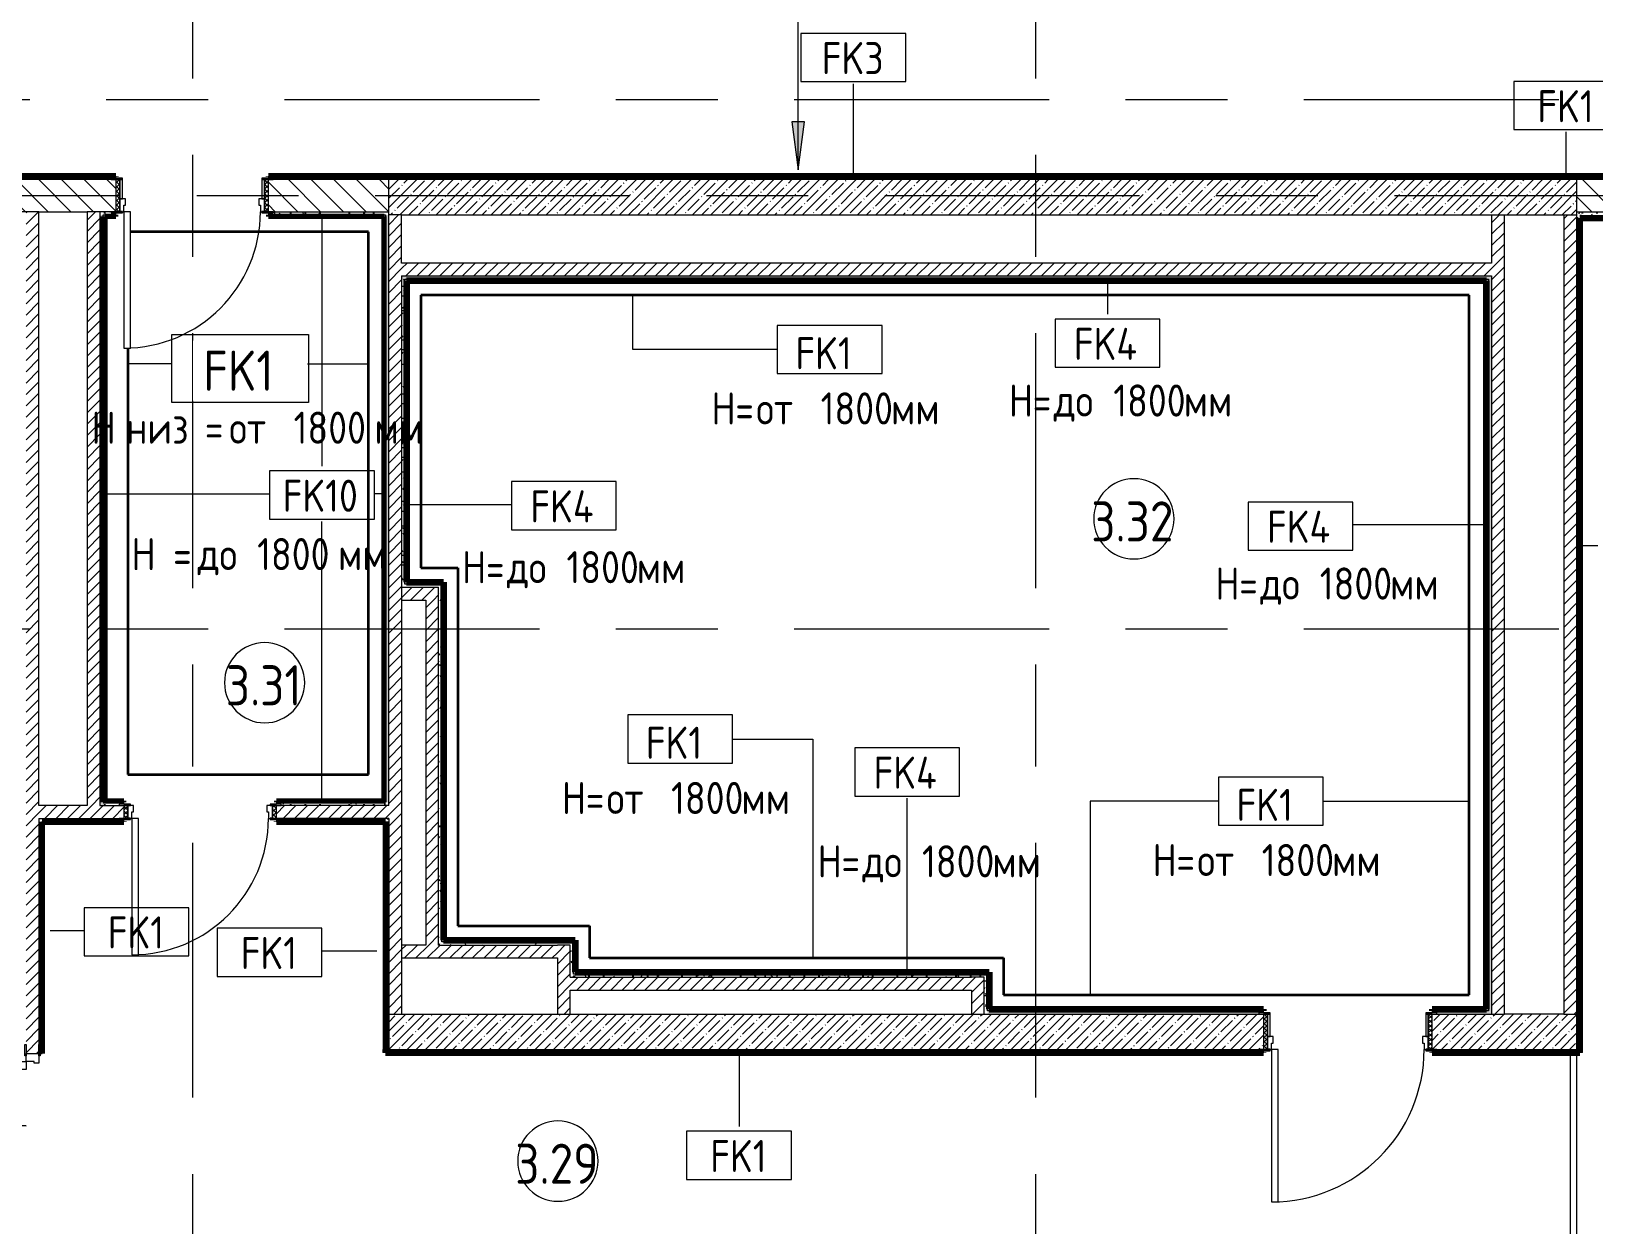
# Model space of a CAD drawing. Header units: millimetres. Extents: x 81469 to 279813, y -8553 to 29000.
# Drawn here: x 109703 to 119437, y 4088 to 11524 of the extents above; entities that cross this region are included whole.
import ezdxf

# ---------------------------------------------------------------- set-up
doc = ezdxf.new("R2010")
doc.units = ezdxf.units.MM
doc.linetypes.add('Осевая', pattern=[3175, 635, -476.25, 1587.5, -476.25])
for name, color, linetype, lineweight in [('A-AREA-IDEN', 7, 'Continuous', 9), ('A-DETL', 7, 'Continuous', 9), ('A-DETL-1', 7, 'Continuous', 35), ('A-DOOR', 7, 'Continuous', 9), ('A-DOOR-1', 7, 'Continuous', 13), ('A-DOOR-FRAM', 7, 'Continuous', 13), ('A-DOOR-FRAM-1', 7, 'Continuous', 9), ('A-WALL', 7, 'Continuous', 9), ('A-WALL-IDEN', 7, 'Continuous', 9), ('G-ANNO-TEXT', 7, 'Continuous', 9), ('I-WALL', 7, 'Continuous', 9), ('Оси-2', 7, 'Осевая', 9)]:
    doc.layers.add(name, color=color, linetype=linetype, lineweight=lineweight)
for name, color, linetype, lineweight, true_color in [('A-WALL-2', 7, 'Continuous', 9, 0xff80c0), ('G-ANNO-TEXT-1', 7, 'Continuous', 9, 0x3c3c3c), ('I-WALL-1', 7, 'Continuous', 9, 0x00ff40), ('I-WALL-13', 7, 'Continuous', 90, 0x00ff40), ('I-WALL-16', 7, 'Continuous', 50, 0xe1dc04), ('I-WALL-17', 7, 'Continuous', 80, 0xe1dc04), ('I-WALL-18', 7, 'Continuous', 70, 0xa9f3f5), ('I-WALL-2', 7, 'Continuous', 9, 0xa9f3f5), ('I-WALL-4', 7, 'Continuous', 9, 0xc0c0c0), ('I-WALL-8', 7, 'Continuous', 80, 0xff80c0)]:
    doc.layers.add(name, color=color, linetype=linetype, lineweight=lineweight, true_color=true_color)
doc.styles.add('GOST Common', font='GOST_Common.ttf', dxfattribs={"width": 0.9, "height": 250})
doc.styles.add('GOST Common_1', font='GOST_Common.ttf', dxfattribs={"width": 0.9, "height": 200})
pattern_1 = [(45, (0, 0), (-35.35534, 35.35534), [])]
pattern_2 = [(45, (0, 0), (-57.024626, 57.024626), []), (45, (57.025, 0), (-57.024626, 57.024626), [100.806, -20.161, 3.353, -16.808])]
pattern_3 = [(0, (0, 0), (121.92, 30.48), [10.058, -81.382, 10.058, -81.382, -487.68]), (0, (0, 0), (121.92, 30.48), [-182.88, 10.058, -172.822, 10.058, -81.382, -213.36]), (0, (0, 0), (121.92, 30.48), [-457.2, 10.058, -50.902, 10.058, -142.342]), (120, (45.72, 15.24), (-87.356454, 90.345817), [10.058, -81.382, 10.058, -81.382, -487.68]), (120, (45.72, 15.24), (-87.356454, 90.345817), [-182.88, 10.058, -172.822, 10.058, -81.382, -213.36]), (120, (45.72, 15.24), (-87.356454, 90.345817), [-457.2, 10.058, -50.902, 10.058, -142.342]), (240, (60.96, 76.2), (-34.563546, -120.825817), [10.058, -81.382, 10.058, -81.382, -487.68]), (240, (60.96, 76.2), (-34.563546, -120.825817), [-182.88, 10.058, -172.822, 10.058, -81.382, -213.36]), (240, (60.96, 76.2), (-34.563546, -120.825817), [-457.2, 10.058, -50.902, 10.058, -142.342])]

# ---------------------------------------------------------------- blocks, each defined once
blk = doc.blocks.new('110_Дверь_СКБ_1Ст_Внутренняя1 - Д-7а_л__950x2100h_Туалет-32220591-План отделки стен 3 этажа в осях 23-33')
at = {"layer": 'A-DOOR'}
h = blk.add_hatch(dxfattribs=at)
h.set_pattern_fill('FP_12', color=256, style=0, pattern_type=2)
h.set_pattern_definition([(135, (1776.41, 174.685), (-14.14214, -14.14214), []), (225, (1776.41, 174.685), (14.14214, -14.14214), [])])
h.paths.add_polyline_path([(537.5, 110), (512.5, 110), (512.5, -110), (537.5, -110), (537.5, 104.3)])
at = {"layer": 'A-DOOR-FRAM-1'}
h = blk.add_hatch(dxfattribs=at)
h.set_pattern_fill('FP_13', color=256, style=0, pattern_type=2)
h.set_pattern_definition([(45, (-346.384, 174.685), (-14.1421, 14.1421), []), (135, (-346.384, 174.685), (-14.1421, -14.1421), [])])
h.paths.add_polyline_path([(-487.5, 110), (-512.5, 110), (-512.5, -110), (-487.5, -110), (-487.5, 104.3)])
at = {"layer": 'A-DOOR'}
blk.add_arc((487.5, 110), 950, 90, 180, dxfattribs=at)
at = {"layer": 'A-DOOR-1'}
for p, q in [((487.5, 1060), (447.5, 1060)), ((447.5, 1060), (447.5, 110)), ((487.5, 110), (487.5, 1060)), ((447.5, 110), (487.5, 110))]:
    blk.add_line(p, q, dxfattribs=at)
at = {"layer": 'A-DOOR-FRAM'}
for p, q in [((-472.5, 118), (-542.5, 118)), ((-542.5, 118), (-542.5, 110)), ((-542.5, 110), (-472.5, 110)), ((-487.5, 110), (-512.5, 110)), ((-512.5, 110), (-512.5, -110)), ((-462.5, 110), (-487.5, 110)), ((-487.5, 110), (-487.5, 30)), ((-487.5, -110), (-487.5, 110)), ((-472.5, 110), (-487.5, 110)), ((-487.5, 110), (-487.5, 109)), ((-487.5, 109), (-472.5, 109)), ((-472.5, 110), (-472.5, 118)), ((-472.5, 109), (-472.5, 110)), ((-462.5, 70), (-462.5, 110)), ((487.5, 110), (487.5, 70)), ((512.5, 110), (487.5, 110)), ((567.5, 118), (497.5, 118)), ((497.5, 118), (497.5, 110)), ((512.5, 110), (497.5, 110)), ((497.5, 110), (497.5, 109)), ((497.5, 110), (567.5, 110)), ((497.5, 109), (512.5, 109)), ((512.5, 30), (512.5, 110)), ((537.5, 110), (512.5, 110)), ((512.5, 110), (512.5, -110)), ((512.5, 109), (512.5, 110)), ((537.5, -110), (537.5, 110)), ((567.5, 110), (567.5, 118)), ((-487.5, 30), (-452.5, 30)), ((-472.5, 30), (-487.5, 30)), ((-487.5, 30), (-487.5, -110)), ((-472.5, -110), (-472.5, 30)), ((-452.5, 70), (-462.5, 70)), ((-452.5, 30), (-452.5, 70)), ((487.5, 70), (477.5, 70)), ((477.5, 70), (477.5, 30)), ((477.5, 30), (512.5, 30)), ((512.5, 30), (497.5, 30)), ((497.5, 30), (497.5, -110)), ((512.5, -110), (512.5, 30)), ((-472.5, -110), (-542.5, -110)), ((-542.5, -110), (-542.5, -118)), ((-542.5, -118), (-472.5, -118)), ((-512.5, -110), (-487.5, -110)), ((-487.5, -110), (-472.5, -110)), ((-472.5, -118), (-472.5, -110)), ((497.5, -110), (512.5, -110)), ((567.5, -110), (497.5, -110)), ((497.5, -110), (497.5, -118)), ((497.5, -118), (567.5, -118)), ((512.5, -110), (537.5, -110)), ((567.5, -118), (567.5, -110))]:
    blk.add_line(p, q, dxfattribs=at)
blk = doc.blocks.new('110_Дверь_СКБ_1Ст_Внутренняя1 - Д-8 950x2100h_охрана-31784688-План отделки стен 3 этажа в осях 23-33')
at = {"layer": 'A-DOOR'}
h = blk.add_hatch(dxfattribs=at)
h.set_pattern_fill('FP_6', color=256, style=0, pattern_type=2)
h.set_pattern_definition([(135, (1826.41, 164.685), (-14.14214, -14.14214), []), (225, (1826.41, 164.685), (14.14214, -14.14214), [])])
h.paths.add_polyline_path([(487.5, 100), (462.5, 100), (462.5, -100), (487.5, -100), (487.5, 95.2)])
at = {"layer": 'A-DOOR-FRAM-1'}
h = blk.add_hatch(dxfattribs=at)
h.set_pattern_fill('FP_7', color=256, style=0, pattern_type=2)
h.set_pattern_definition([(45, (-296.384, 164.685), (-14.1421, 14.1421), []), (135, (-296.384, 164.685), (-14.1421, -14.1421), [])])
h.paths.add_polyline_path([(-437.5, 100), (-462.5, 100), (-462.5, -100), (-437.5, -100), (-437.5, 95.2)])
at = {"layer": 'A-DOOR'}
blk.add_arc((437.5, 100), 850, 90, 180, dxfattribs=at)
at = {"layer": 'A-DOOR-1'}
for p, q in [((437.5, 950), (397.5, 950)), ((397.5, 950), (397.5, 100)), ((437.5, 100), (437.5, 950)), ((397.5, 100), (437.5, 100))]:
    blk.add_line(p, q, dxfattribs=at)
at = {"layer": 'A-DOOR-FRAM'}
for p, q in [((-422.5, 108), (-492.5, 108)), ((-492.5, 108), (-492.5, 100)), ((-492.5, 100), (-422.5, 100)), ((-437.5, 100), (-462.5, 100)), ((-462.5, 100), (-462.5, -100)), ((-412.5, 100), (-437.5, 100)), ((-437.5, 100), (-437.5, 20)), ((-437.5, -100), (-437.5, 100)), ((-422.5, 100), (-437.5, 100)), ((-437.5, 100), (-437.5, 99)), ((-437.5, 99), (-422.5, 99)), ((-422.5, 100), (-422.5, 108)), ((-422.5, 99), (-422.5, 100)), ((-412.5, 60), (-412.5, 100)), ((437.5, 100), (437.5, 60)), ((462.5, 100), (437.5, 100)), ((517.5, 108), (447.5, 108)), ((447.5, 108), (447.5, 100)), ((462.5, 100), (447.5, 100)), ((447.5, 100), (447.5, 99)), ((447.5, 100), (517.5, 100)), ((447.5, 99), (462.5, 99)), ((462.5, 20), (462.5, 100)), ((487.5, 100), (462.5, 100)), ((462.5, 100), (462.5, -100)), ((462.5, 99), (462.5, 100)), ((487.5, -100), (487.5, 100)), ((517.5, 100), (517.5, 108)), ((-437.5, 20), (-402.5, 20)), ((-422.5, 20), (-437.5, 20)), ((-437.5, 20), (-437.5, -100)), ((-422.5, -100), (-422.5, 20)), ((-402.5, 60), (-412.5, 60)), ((-402.5, 20), (-402.5, 60)), ((437.5, 60), (427.5, 60)), ((427.5, 60), (427.5, 20)), ((427.5, 20), (462.5, 20)), ((462.5, 20), (447.5, 20)), ((447.5, 20), (447.5, -100)), ((462.5, -100), (462.5, 20)), ((-422.5, -100), (-492.5, -100)), ((-492.5, -100), (-492.5, -108)), ((-492.5, -108), (-422.5, -108)), ((-462.5, -100), (-437.5, -100)), ((-437.5, -100), (-422.5, -100)), ((-422.5, -108), (-422.5, -100)), ((447.5, -100), (462.5, -100)), ((517.5, -100), (447.5, -100)), ((447.5, -100), (447.5, -108)), ((447.5, -108), (517.5, -108)), ((462.5, -100), (487.5, -100)), ((517.5, -108), (517.5, -100))]:
    blk.add_line(p, q, dxfattribs=at)
blk = doc.blocks.new('110_Дверь_СКБ_1Ст_Внутренняя1 - Д-8 950x2100h_охрана-32224770-План отделки стен 3 этажа в осях 23-33')
at = {"layer": 'A-DOOR'}
h = blk.add_hatch(dxfattribs=at)
h.set_pattern_fill('FP_16', color=256, style=0, pattern_type=2)
h.set_pattern_definition([(135, (1826.41, 104.685), (-14.14214, -14.14214), []), (225, (1826.41, 104.685), (14.14214, -14.14214), [])])
h.paths.add_polyline_path([(487.5, 40), (462.5, 40), (462.5, -40), (487.5, -40)])
at = {"layer": 'A-DOOR-FRAM-1'}
h = blk.add_hatch(dxfattribs=at)
h.set_pattern_fill('FP_17', color=256, style=0, pattern_type=2)
h.set_pattern_definition([(45, (-296.384, 104.685), (-14.1421, 14.1421), []), (135, (-296.384, 104.685), (-14.1421, -14.1421), [])])
h.paths.add_polyline_path([(-437.5, 40), (-462.5, 40), (-462.5, -40), (-437.5, -40)])
at = {"layer": 'A-DOOR'}
blk.add_arc((437.5, 40), 850, 90, 180, dxfattribs=at)
at = {"layer": 'A-DOOR-1'}
for p, q in [((437.5, 890), (397.5, 890)), ((397.5, 890), (397.5, 40)), ((437.5, 40), (437.5, 890)), ((397.5, 40), (437.5, 40))]:
    blk.add_line(p, q, dxfattribs=at)
at = {"layer": 'A-DOOR-FRAM'}
for p, q in [((-422.5, 48), (-492.5, 48)), ((-492.5, 48), (-492.5, 40)), ((-492.5, 40), (-422.5, 40)), ((-437.5, 40), (-462.5, 40)), ((-462.5, 40), (-462.5, -40)), ((-412.5, 40), (-437.5, 40)), ((-437.5, 40), (-437.5, -40)), ((-437.5, -40), (-437.5, 40)), ((-422.5, 40), (-437.5, 40)), ((-437.5, 40), (-437.5, 39)), ((-437.5, 39), (-422.5, 39)), ((-422.5, 40), (-422.5, 48)), ((-422.5, 39), (-422.5, 40)), ((-412.5, 0), (-412.5, 40)), ((-402.5, 0), (-412.5, 0)), ((-402.5, -40), (-402.5, 0)), ((437.5, 0), (427.5, 0)), ((427.5, 0), (427.5, -40)), ((437.5, 40), (437.5, 0)), ((462.5, 40), (437.5, 40)), ((517.5, 48), (447.5, 48)), ((447.5, 48), (447.5, 40)), ((462.5, 40), (447.5, 40)), ((447.5, 40), (447.5, 39)), ((447.5, 40), (517.5, 40)), ((447.5, 39), (462.5, 39)), ((462.5, -40), (462.5, 40)), ((487.5, 40), (462.5, 40)), ((462.5, 40), (462.5, -40)), ((462.5, 39), (462.5, 40)), ((487.5, -40), (487.5, 40)), ((517.5, 40), (517.5, 48)), ((-422.5, -40), (-492.5, -40)), ((-492.5, -40), (-492.5, -48)), ((-492.5, -48), (-422.5, -48)), ((-462.5, -40), (-437.5, -40)), ((-422.5, -39), (-437.5, -39)), ((-437.5, -39), (-437.5, -40)), ((-437.5, -40), (-402.5, -40)), ((-437.5, -40), (-422.5, -40)), ((-422.5, -40), (-422.5, -39)), ((-422.5, -48), (-422.5, -40)), ((427.5, -40), (462.5, -40)), ((462.5, -39), (447.5, -39)), ((447.5, -39), (447.5, -40)), ((447.5, -40), (462.5, -40)), ((517.5, -40), (447.5, -40)), ((447.5, -40), (447.5, -48)), ((447.5, -48), (517.5, -48)), ((462.5, -40), (462.5, -39)), ((462.5, -40), (487.5, -40)), ((517.5, -48), (517.5, -40))]:
    blk.add_line(p, q, dxfattribs=at)
blk = doc.blocks.new('110_Дверь_СКБ_2Ст - Д-5_п_ Из игровой в коридор-32351726-План отделки стен 3 этажа в осях 23-33')
at = {"layer": 'A-DOOR'}
for centre, radius, start, end in [((-637.5, -40), 400, 270, 0), ((662.5, -40), 900, 180, 270)]:
    blk.add_arc(centre, radius, start, end, dxfattribs=at)
at = {"layer": 'A-DOOR-1'}
for p, q in [((-637.5, -40), (-587.5, -40)), ((-637.5, -440), (-637.5, -40)), ((-587.5, -40), (-587.5, -440)), ((612.5, -40), (662.5, -40)), ((612.5, -940), (612.5, -40)), ((662.5, -40), (662.5, -940)), ((-587.5, -440), (-637.5, -440)), ((662.5, -940), (612.5, -940))]:
    blk.add_line(p, q, dxfattribs=at)
at = {"layer": 'A-DOOR-FRAM'}
for p, q in [((-742.5, 48), (-672.5, 48)), ((-742.5, 40), (-742.5, 48)), ((-672.5, 40), (-742.5, 40)), ((-687.5, 40), (-627.5, 40)), ((-687.5, -40), (-687.5, 40)), ((-687.5, 40), (-672.5, 40)), ((-687.5, 39), (-687.5, 40)), ((-672.5, 39), (-687.5, 39)), ((-672.5, 48), (-672.5, 40)), ((-672.5, 40), (-672.5, 39)), ((-637.5, 10), (-637.5, -40)), ((-627.5, 10), (-637.5, 10)), ((-627.5, 40), (-627.5, 10)), ((652.5, 40), (712.5, 40)), ((652.5, 10), (652.5, 40)), ((662.5, 10), (652.5, 10)), ((662.5, -40), (662.5, 10)), ((697.5, 40), (697.5, 48)), ((697.5, 48), (767.5, 48)), ((697.5, 39), (697.5, 40)), ((697.5, 40), (712.5, 40)), ((767.5, 40), (697.5, 40)), ((712.5, 39), (697.5, 39)), ((712.5, 40), (712.5, -40)), ((712.5, 40), (712.5, 39)), ((767.5, 48), (767.5, 40)), ((-742.5, -40), (-672.5, -40)), ((-742.5, -48), (-742.5, -40)), ((-672.5, -48), (-742.5, -48)), ((-637.5, -40), (-687.5, -40)), ((-672.5, -40), (-672.5, -48)), ((712.5, -40), (662.5, -40)), ((697.5, -48), (697.5, -40)), ((697.5, -40), (767.5, -40)), ((767.5, -48), (697.5, -48)), ((767.5, -40), (767.5, -48))]:
    blk.add_line(p, q, dxfattribs=at)
blk = doc.blocks.new('Марка_Помещения - Номер-25198446-План отделки стен 3 этажа в осях 23-33')
at = {"layer": 'A-AREA-IDEN'}
for start, end in [(360, 180), (180, 360)]:
    blk.add_arc((0, 0), 2.5, start, end, dxfattribs=at)
blk = doc.blocks.new('М_стена_0001 - Типоразмер_без рамки-25382661-План отделки стен 3 этажа в осях 23-33')
at = {"layer": 'A-WALL-IDEN'}
for p, q in [((3.258, 1.523), (-3.273, 1.523)), ((-3.273, 1.523), (-3.273, -1.477)), ((3.258, -1.477), (3.258, 1.523)), ((-3.273, -1.477), (3.258, -1.477))]:
    blk.add_line(p, q, dxfattribs=at)

msp = doc.modelspace()

# ---------------------------------------------------------------- hatches: boundary and pattern name
at = {"layer": 'G-ANNO-TEXT-1'}
msp.add_hatch(color=256, dxfattribs=at).paths.add_polyline_path([(114481.1, 10660.4), (114520.6, 10960.4), (114441.6, 10960.4)])
at = {"layer": 'I-WALL'}
h = msp.add_hatch(dxfattribs=at)
h.set_pattern_fill('FP_35', color=256, style=0, pattern_type=2)
h.set_pattern_definition(pattern_3)
h.paths.add_polyline_path([(113201.3, 10600), (121210, 10600), (121210, 10620), (111180, 10620), (111180, 10608), (111210, 10608), (111210, 10600)])
h.paths.add_polyline_path([(103615, 10600), (103615, 10608), (103645, 10608), (103645, 10620), (100829, 10620), (100829, 10600), (101722.6, 10600)])
h.paths.add_polyline_path([(110200, 10600), (110200, 10608), (110230, 10608), (110230, 10620), (109105, 10620), (109105, 10608), (109160, 10608), (109160, 10600)])
h.paths.add_polyline_path([(105125, 10600), (107650, 10600.4), (107650, 10608), (107705, 10608), (107705, 10620), (105095, 10620), (105095, 10608), (105125, 10608)])
h = msp.add_hatch(dxfattribs=at)
h.set_pattern_fill('FP_4', color=256, style=0, pattern_type=2)
h.set_pattern_definition([(135, (0, 0), (-70.71068, -70.71068), [])])
h.paths.add_polyline_path([(121210, 10400), (121210, 10600), (119330, 10600), (119330, 10400), (121190, 10400)])
h.paths.add_polyline_path([(111180, 10400), (111930, 10400), (111930, 10600), (111180, 10600)])
h.paths.add_polyline_path([(107461.9, 10400), (107705, 10400), (107705, 10600), (107350, 10600), (107350, 10400)])
h.paths.add_polyline_path([(109670, 10400), (110230, 10400), (110230, 10600), (109105, 10600), (109105, 10400), (109305, 10400)])
h = msp.add_hatch(dxfattribs=at)
h.set_pattern_fill('FP_1', color=256, style=0, pattern_type=2)
h.set_pattern_definition(pattern_2)
h.paths.add_polyline_path([(119330, 10380), (119330, 10600), (111930, 10600), (111930, 10380), (118940.7, 10380)])
h = msp.add_hatch(dxfattribs=at)
h.set_pattern_fill('FP_5', color=256, style=0, pattern_type=2)
h.set_pattern_definition(pattern_1)
h.paths.add_polyline_path([(109750, 100), (109749, 3755), (109670, 3755), (109670, 100)])
h.paths.add_polyline_path([(109749, 5155), (109750, 5155), (109750, 10400), (109670, 10400), (109670, 5155), (109720, 5155)])
h = msp.add_hatch(dxfattribs=at)
h.set_pattern_fill('FP_5', color=256, style=0, pattern_type=2)
h.set_pattern_definition(pattern_1)
h.paths.add_polyline_path([(110050, 6700), (110130, 6700), (110130, 10400), (110050, 10400), (110050, 9295.2)])
h = msp.add_hatch(dxfattribs=at)
h.set_pattern_fill('FP_35', color=256, style=0, pattern_type=2)
h.set_pattern_definition(pattern_3)
h.paths.add_polyline_path([(110200, 10380), (110230, 10380), (110230, 10392), (110200, 10392.5), (110200, 10400), (110130, 10400), (110130, 10380), (110150, 10380)])
h.paths.add_polyline_path([(111930, 10380), (111930, 10400), (111210, 10399.2), (111210, 10392), (111180, 10392), (111180, 10380), (111910, 10380)])
h = msp.add_hatch(dxfattribs=at)
h.set_pattern_fill('FP_35', color=256, style=0, pattern_type=2)
h.set_pattern_definition(pattern_3)
h.paths.add_polyline_path([(110150, 6700), (110150, 10380), (110130, 10380), (110130, 6700)])
h = msp.add_hatch(dxfattribs=at)
h.set_pattern_fill('FP_35', color=256, style=0, pattern_type=2)
h.set_pattern_definition(pattern_3)
h.paths.add_polyline_path([(111910, 6720), (111930, 6720), (111930, 10380), (111910, 10380), (111910, 7240.5)])
h = msp.add_hatch(dxfattribs=at)
h.set_pattern_fill('FP_5', color=256, style=0, pattern_type=2)
h.set_pattern_definition(pattern_1)
h.paths.add_polyline_path([(112010, 5400), (112010, 10380), (111930, 10380), (111930, 5400)])
h = msp.add_hatch(dxfattribs=at)
h.set_pattern_fill('FP_5', color=256, style=0, pattern_type=2)
h.set_pattern_definition(pattern_1)
h.paths.add_polyline_path([(118800, 5400), (118880, 5400), (118880, 10380), (118800, 10380), (118800, 5420)])
h = msp.add_hatch(dxfattribs=at)
h.set_pattern_fill('FP_5', color=256, style=0, pattern_type=2)
h.set_pattern_definition(pattern_1)
h.paths.add_polyline_path([(119250, 5400), (119330, 5400), (119330, 10380), (119250, 10380), (119250, 9295.2)])
h = msp.add_hatch(dxfattribs=at)
h.set_pattern_fill('FP_35', color=256, style=0, pattern_type=2)
h.set_pattern_definition(pattern_3)
h.paths.add_polyline_path([(119330, 10360), (121190, 10360), (121190, 10400), (119330, 10400), (119330, 10380)])
h = msp.add_hatch(dxfattribs=at)
h.set_pattern_fill('FP_35', color=256, style=0, pattern_type=2)
h.set_pattern_definition(pattern_3)
h.paths.add_polyline_path([(119350, 5180), (119350, 10360), (119330, 10360), (119330, 5180)])
h = msp.add_hatch(dxfattribs=at)
h.set_pattern_fill('FP_5', color=256, style=0, pattern_type=2)
h.set_pattern_definition(pattern_1)
h.paths.add_polyline_path([(112010, 10000), (118800, 10000), (118800, 10080), (112010, 10080)])
h = msp.add_hatch(dxfattribs=at)
h.set_pattern_fill('FP_35', color=256, style=0, pattern_type=2)
h.set_pattern_definition(pattern_3)
h.paths.add_polyline_path([(112010, 9980), (118800, 9980), (118800, 10000), (112010, 10000)])
h = msp.add_hatch(dxfattribs=at)
h.set_pattern_fill('FP_35', color=256, style=0, pattern_type=2)
h.set_pattern_definition(pattern_3)
h.paths.add_polyline_path([(112030, 8060), (112030, 9980), (112010, 9980), (112010, 8060)])
h = msp.add_hatch(dxfattribs=at)
h.set_pattern_fill('FP_35', color=256, style=0, pattern_type=2)
h.set_pattern_definition(pattern_3)
h.paths.add_polyline_path([(118780, 5420), (118800, 5420), (118800, 9980), (118780, 9980), (118780, 9295.2)])
h = msp.add_hatch(dxfattribs=at)
h.set_pattern_fill('FP_35', color=256, style=0, pattern_type=2)
h.set_pattern_definition(pattern_3)
h.paths.add_polyline_path([(112260, 8060), (112260, 8080), (112030, 8080), (112030, 8060), (112240, 8060)])
h = msp.add_hatch(dxfattribs=at)
h.set_pattern_fill('FP_5', color=256, style=0, pattern_type=2)
h.set_pattern_definition(pattern_1)
h.paths.add_polyline_path([(112240, 7980), (112240, 8060), (112010, 8060), (112010, 7980), (112160, 7980)])
h = msp.add_hatch(dxfattribs=at)
h.set_pattern_fill('FP_35', color=256, style=0, pattern_type=2)
h.set_pattern_definition(pattern_3)
h.paths.add_polyline_path([(112240, 5830), (112260, 5830), (112260, 8060), (112240, 8060), (112240, 6213.1)])
h = msp.add_hatch(dxfattribs=at)
h.set_pattern_fill('FP_5', color=256, style=0, pattern_type=2)
h.set_pattern_definition(pattern_1)
h.paths.add_polyline_path([(112160, 5830), (112240, 5830), (112240, 7980), (112160, 7980), (112160, 6213.1)])
h = msp.add_hatch(dxfattribs=at)
h.set_pattern_fill('FP_35', color=256, style=0, pattern_type=2)
h.set_pattern_definition(pattern_3)
h.paths.add_polyline_path([(111930, 6700), (111930, 6720), (111230, 6720), (111230, 6708), (111260, 6708), (111260, 6700), (111766.5, 6700)])
h.paths.add_polyline_path([(110250, 6700), (110250, 6708), (110280, 6708), (110280, 6720), (110150, 6720), (110150, 6700)])
h = msp.add_hatch(dxfattribs=at)
h.set_pattern_fill('FP_5', color=256, style=0, pattern_type=2)
h.set_pattern_definition(pattern_1)
h.paths.add_polyline_path([(110250, 6620), (110280, 6620), (110280, 6700), (109750, 6700), (109750, 6620)])
h.paths.add_polyline_path([(111930, 6620), (111930, 6700), (111230, 6700), (111230, 6620), (111910, 6620)])
h = msp.add_hatch(dxfattribs=at)
h.set_pattern_fill('FP_35', color=256, style=0, pattern_type=2)
h.set_pattern_definition(pattern_3)
h.paths.add_polyline_path([(111910, 6600), (111910, 6620), (111260, 6619.1), (111260, 6612), (111230, 6612), (111230, 6600), (111909, 6600)])
h.paths.add_polyline_path([(109750, 6600), (110280, 6600), (110280, 6612), (110250, 6612), (110250, 6620), (109750, 6620)])
h = msp.add_hatch(dxfattribs=at)
h.set_pattern_fill('FP_35', color=256, style=0, pattern_type=2)
h.set_pattern_definition(pattern_3)
h.paths.add_polyline_path([(111910, 5180), (111930, 5180), (111930, 6620), (111910, 6620), (111910, 5185.7)])
h = msp.add_hatch(dxfattribs=at)
h.set_pattern_fill('FP_35', color=256, style=0, pattern_type=2)
h.set_pattern_definition(pattern_3)
h.paths.add_polyline_path([(109770, 100), (109770, 3755), (109758, 3755), (109758, 3700), (109750, 3700), (109750, 100)])
h.paths.add_polyline_path([(109758, 5155), (109770, 5155), (109770, 6600), (109750, 6600), (109750.8, 5210), (109758, 5210), (109758, 5168.3)])
h = msp.add_hatch(dxfattribs=at)
h.set_pattern_fill('FP_35', color=256, style=0, pattern_type=2)
h.set_pattern_definition(pattern_3)
h.paths.add_polyline_path([(112260, 5830), (113080, 5830), (113080, 5850), (112260, 5850)])
h = msp.add_hatch(dxfattribs=at)
h.set_pattern_fill('FP_5', color=256, style=0, pattern_type=2)
h.set_pattern_definition(pattern_1)
h.paths.add_polyline_path([(112010, 5750), (112980, 5750), (112980, 5830), (112010, 5830)])
h = msp.add_hatch(dxfattribs=at)
h.set_pattern_fill('FP_5', color=256, style=0, pattern_type=2)
h.set_pattern_definition(pattern_1)
h.paths.add_polyline_path([(113060, 5400), (113060, 5830), (112980, 5830), (112980, 5400)])
h = msp.add_hatch(dxfattribs=at)
h.set_pattern_fill('FP_35', color=256, style=0, pattern_type=2)
h.set_pattern_definition(pattern_3)
h.paths.add_polyline_path([(113080, 5630), (113080, 5830), (113060, 5830), (113060, 5630)])
h = msp.add_hatch(dxfattribs=at)
h.set_pattern_fill('FP_35', color=256, style=0, pattern_type=2)
h.set_pattern_definition(pattern_3)
h.paths.add_polyline_path([(113080, 5630), (115660, 5630), (115660, 5650), (113080, 5650)])
h = msp.add_hatch(dxfattribs=at)
h.set_pattern_fill('FP_5', color=256, style=0, pattern_type=2)
h.set_pattern_definition(pattern_1)
h.paths.add_polyline_path([(113201.3, 5550), (115560, 5550), (115560, 5630), (113060, 5630), (113060, 5550)])
h = msp.add_hatch(dxfattribs=at)
h.set_pattern_fill('FP_5', color=256, style=0, pattern_type=2)
h.set_pattern_definition(pattern_1)
h.paths.add_polyline_path([(115640, 5400), (115640, 5630), (115560, 5630), (115560, 5400)])
h = msp.add_hatch(dxfattribs=at)
h.set_pattern_fill('FP_35', color=256, style=0, pattern_type=2)
h.set_pattern_definition(pattern_3)
h.paths.add_polyline_path([(115660, 5400), (115660, 5630), (115640, 5630), (115640, 5400)])
h = msp.add_hatch(dxfattribs=at)
h.set_pattern_fill('FP_1', color=256, style=0, pattern_type=2)
h.set_pattern_definition(pattern_2)
h.paths.add_polyline_path([(111930, 5180), (117380, 5180), (117380, 5400), (111930, 5400), (111930, 5185.7)])
h.paths.add_polyline_path([(119330, 5180), (119330, 5400), (118430, 5400), (118430, 5180), (119290, 5180)])
h = msp.add_hatch(dxfattribs=at)
h.set_pattern_fill('FP_35', color=256, style=0, pattern_type=2)
h.set_pattern_definition(pattern_3)
h.paths.add_polyline_path([(118460, 5400), (118800, 5400), (118800, 5420), (118430, 5420), (118430, 5408), (118460, 5408), (118460, 5401.7)])
h.paths.add_polyline_path([(116071, 5400), (117350, 5400), (117350, 5408), (117380, 5408), (117380, 5420), (115660, 5420), (115660, 5400)])
h = msp.add_hatch(dxfattribs=at)
h.set_pattern_fill('FP_35', color=256, style=0, pattern_type=2)
h.set_pattern_definition(pattern_3)
h.paths.add_polyline_path([(111910, 5160), (117380, 5160), (117380, 5172), (117350, 5172), (117350, 5180), (111910, 5180)])
h.paths.add_polyline_path([(119350, 5160), (119350, 5180), (118460, 5180), (118460, 5172), (118430, 5172), (118430, 5160), (118940.7, 5160)])
at = {"layer": 'I-WALL-1'}
for points in [[(118769, 9969), (118769, 9980), (112030, 9980), (112030, 9969), (113201.3, 9969)], [(112041, 8080), (112041, 9969), (112030, 9969), (112030, 8080)], [(118769, 5420), (118780, 5420), (118780, 9980), (118769, 9980), (118769, 5431)], [(112240, 8080), (112271, 8080), (112271, 8091), (112041, 8091), (112041, 8080)], [(112271, 5850), (112271, 8080), (112260, 8080), (112260, 5850)], [(113080, 5850), (113091, 5850), (113091, 5861), (112271, 5861), (112271, 5850), (113060, 5850)], [(113091, 5650), (113091, 5850), (113080, 5850), (113080, 5650)], [(115660, 5650), (115671, 5650), (115671, 5661), (113091, 5661), (113091, 5650), (115640, 5650)], [(115671, 5420), (115671, 5650), (115660, 5650), (115660, 5420)]]:
    msp.add_hatch(color=256, dxfattribs=at).paths.add_polyline_path(points)
h = msp.add_hatch(color=256, dxfattribs=at)
h.paths.add_polyline_path([(118769, 5420), (118769, 5431), (118430, 5431), (118430, 5420)])
h.paths.add_polyline_path([(117380, 5420), (117380, 5431), (115671, 5431), (115671, 5420), (116071, 5420)])
at = {"layer": 'I-WALL-2'}
h = msp.add_hatch(color=256, dxfattribs=at)
h.paths.add_polyline_path([(111901, 10371), (111910, 10371), (111910, 10380), (111180, 10380), (111180, 10371)])
h.paths.add_polyline_path([(110160, 10371), (110230, 10371), (110230, 10380), (110150, 10380), (110151, 10371), (110159, 10371)])
for points in [[(110160, 6720), (110160, 10371), (110151, 10371), (110151, 6720)], [(111901, 6720.5), (111910, 6720.5), (111910, 10371), (111901, 10371), (111901, 7240.5)]]:
    msp.add_hatch(color=256, dxfattribs=at).paths.add_polyline_path(points)
h = msp.add_hatch(color=256, dxfattribs=at)
h.paths.add_polyline_path([(111910, 6720), (111910, 6729), (111230, 6729), (111230, 6720), (111766.5, 6720)])
h.paths.add_polyline_path([(110280, 6720), (110280, 6729), (110150.5, 6729), (110150.5, 6720)])

# ---------------------------------------------------------------- linework, layer by layer
at = {"layer": 'A-DETL'}
for p, q in [((113450.5, 9541.5), (113450.5, 9880)), ((115003.6, 9691.5), (114350.5, 9691.5)), ((114350.5, 9691.5), (114350.5, 9391.5)), ((115003.6, 9391.5), (115003.6, 9691.5)), ((114350.5, 9541.5), (113450.5, 9541.5)), ((110579.5, 9452.2), (110303.5, 9452.2)), ((111423.5, 9452.2), (111803.5, 9452.2)), ((114350.5, 9391.5), (115003.6, 9391.5)), ((114071.9, 7264.2), (113418.8, 7264.2)), ((113418.8, 7264.2), (113418.8, 6964.2)), ((114071.9, 6964.2), (114071.9, 7264.2)), ((114071.9, 7114.2), (114571.9, 7114.2)), ((114571.9, 7114.2), (114571.9, 5750)), ((113418.8, 6964.2), (114071.9, 6964.2)), ((117751.6, 6877.5), (117098.5, 6877.5)), ((117098.5, 6877.5), (117098.5, 6577.5)), ((117751.6, 6577.5), (117751.6, 6877.5)), ((117098.5, 6727.5), (116298.5, 6727.5)), ((116298.5, 6727.5), (116298.5, 5520)), ((117751.6, 6727.5), (118660, 6727.5)), ((117098.5, 6577.5), (117751.6, 6577.5))]:
    msp.add_line(p, q, dxfattribs=at)
at = {"layer": 'A-DETL-1'}
for p, q in [((111803.5, 10273.7), (110320, 10273.7)), ((111803.5, 6893.7), (111803.5, 10273.7)), ((118660, 9880), (112130, 9880)), ((112130, 9880), (112130, 8180)), ((118660, 5520), (118660, 9880)), ((110303.5, 9550), (110303.5, 6893.7)), ((112130, 8180), (112360, 8180)), ((112360, 8180), (112360, 5950)), ((110303.5, 6893.7), (111803.5, 6893.7)), ((112360, 5950), (113180, 5950)), ((113180, 5950), (113180, 5750)), ((113180, 5750), (115760, 5750)), ((115760, 5750), (115760, 5520)), ((115760, 5520), (118660, 5520))]:
    msp.add_line(p, q, dxfattribs=at)
at = {"layer": 'A-WALL'}
for p, q in [((110230, 10620), (109105, 10620)), ((111930, 6700), (111930, 10600)), ((119330, 10600), (119330, 10380)), ((109750, 10400), (109160, 10400)), ((110200, 10400), (110050, 10400)), ((110130, 10400), (110130, 6700)), ((111210, 10400), (111930, 10400)), ((112010, 10380), (111930, 10380)), ((112010, 10000), (112010, 8060)), ((118800, 10000), (118800, 5400)), ((112010, 8060), (112240, 8060)), ((109750, 6620), (110250, 6620)), ((109750, 6620), (109750, 5210)), ((110130, 6700), (110250, 6700)), ((111930, 6700), (111260, 6700)), ((111930, 6620), (111260, 6620)), ((109770, 6599), (109770, 6600)), ((111909, 6600), (111910, 6600)), ((111910, 6599), (111910, 5180)), ((112240, 5830), (112980, 5830)), ((113060, 5630), (115560, 5630)), ((111930, 5400), (112010, 5400)), ((115640, 5400), (117350, 5400)), ((118460, 5400), (118880, 5400)), ((119250, 5400), (119330, 5400)), ((111930, 5180), (117350, 5180)), ((118460, 5180), (119330, 5180))]:
    msp.add_line(p, q, dxfattribs=at)
at = {"layer": 'A-WALL-2'}
for p, q in [((111180, 10620), (121189, 10620)), ((119351, 10360), (119350, 10360)), ((109770, 6599), (109770, 5155)), ((111910, 6599), (111910, 6600))]:
    msp.add_line(p, q, dxfattribs=at)
at = {"layer": 'A-WALL-IDEN'}
for p, q in [((114824, 10632.1), (114824, 11197.2)), ((119265.1, 10620.5), (119265.1, 10897.2)), ((111513.4, 10379.5), (111513.4, 8814.5)), ((116407.1, 9974.5), (116407.1, 9760.7)), ((110163.8, 8642.5), (111186.8, 8642.5)), ((111901.2, 8642.5), (111840, 8642.5)), ((112035.5, 8576.1), (112694.4, 8576.1)), ((111513.4, 6731.9), (111513.4, 8470.5)), ((118774.5, 8449.2), (117936.7, 8449.2)), ((119350.5, 8320.2), (119461.4, 8320.2)), ((115159, 5655.5), (115159, 6744.9)), ((109820.6, 5921.4), (110031.9, 5921.4)), ((111855.9, 5793.4), (111513.4, 5793.4)), ((114112.1, 5142.1), (114112.1, 4700.2))]:
    msp.add_line(p, q, dxfattribs=at)
at = {"layer": 'G-ANNO-TEXT', "flags": 128}
msp.add_lwpolyline([(110577.3, 9634.8), (111428.9, 9634.8), (111428.9, 9211.8), (110577.3, 9211.8)], close=True, dxfattribs=at)
at = {"layer": 'G-ANNO-TEXT-1'}
for p, q in [((114481.1, 10660.4), (114481.1, 11696.5)), ((114520.6, 10960.4), (114441.6, 10960.4)), ((114441.6, 10960.4), (114481.1, 10660.4)), ((114481.1, 10660.4), (114520.6, 10960.4))]:
    msp.add_line(p, q, dxfattribs=at)
at = {"layer": 'I-WALL-13'}
for p, q in [((118769, 9969), (112041, 9969)), ((112041, 9969), (112041, 8091)), ((118769, 5431), (118769, 9969)), ((112041, 8091), (112271, 8091)), ((112271, 8091), (112271, 5861)), ((112271, 5861), (113091, 5861)), ((113091, 5861), (113091, 5661)), ((113091, 5661), (115671, 5661)), ((115671, 5661), (115671, 5431)), ((115671, 5431), (117380, 5431)), ((117380, 5420), (117380, 5431)), ((118430, 5431), (118769, 5431)), ((118430, 5431), (118430, 5420))]:
    msp.add_line(p, q, dxfattribs=at)
at = {"layer": 'I-WALL-16'}
for p, q in [((114482.1, 10622), (114482.1, 10621)), ((115064.3, 10622), (115473.2, 10622)), ((115064.3, 10622), (115064.3, 10621)), ((115117.5, 10621), (115117.5, 10622)), ((115473.2, 10621), (115473.2, 10622)), ((116183.6, 10622), (116241.8, 10622)), ((116183.6, 10621), (116183.6, 10622)), ((116214, 10621), (116214, 10622)), ((116703.9, 10621), (116703.9, 10622)), ((116706.1, 10621), (116706.1, 10622)), ((116940.4, 10622), (116881.4, 10622)), ((116940.4, 10621), (116940.4, 10622)), ((116966.8, 10621), (116966.8, 10622)), ((117002.2, 10621), (117002.2, 10622))]:
    msp.add_line(p, q, dxfattribs=at)
at = {"layer": 'I-WALL-17'}
for p, q in [((116881.4, 10622), (116241.8, 10622)), ((116241.8, 10622), (116241.8, 10621)), ((116881.4, 10621), (116881.4, 10622))]:
    msp.add_line(p, q, dxfattribs=at)
at = {"layer": 'I-WALL-18'}
for p, q in [((110151, 10371), (110150, 10371)), ((110151, 6720), (110151, 10371)), ((110230, 10371), (110160, 10371)), ((110160, 10371), (110160, 6720)), ((110230, 10371), (110230, 10380)), ((111180, 10380), (111180, 10371)), ((111901, 10371), (111180, 10371)), ((111901, 6720.5), (111901, 10371)), ((110150.5, 6729), (110280, 6729)), ((110150.5, 6729), (110150.5, 6720)), ((110280, 6720), (110280, 6729)), ((111230, 6729), (111910, 6729)), ((111230, 6729), (111230, 6720)), ((111901, 6720.5), (111910, 6720.5))]:
    msp.add_line(p, q, dxfattribs=at)
at = {"layer": 'I-WALL-4'}
for p, q in [((110230, 10608), (110230, 10620)), ((111180, 10620), (111180, 10608)), ((110200, 10600), (109160, 10600)), ((121210, 10600), (111210, 10600)), ((109750, 10400), (110050, 10400)), ((109750, 6700), (109750, 10400)), ((110050, 10400), (110050, 6700)), ((110150, 10380), (110230, 10380)), ((110150, 6720), (110150, 10380)), ((110230, 10380), (110230, 10392)), ((111180, 10392), (111180, 10380)), ((111180, 10380), (111910, 10380)), ((111910, 10380), (111910, 6720)), ((112010, 10080), (112010, 10380)), ((112010, 10380), (119330, 10380)), ((118800, 10380), (118800, 10080)), ((118880, 5400), (118880, 10380)), ((119250, 10380), (119250, 5400)), ((119330, 10400), (121190, 10400)), ((119330, 10380), (119330, 2980)), ((118800, 10080), (112010, 10080)), ((112010, 10000), (118800, 10000)), ((112030, 9980), (118780, 9980)), ((112030, 8080), (112030, 9980)), ((118780, 9980), (118780, 5420)), ((112260, 8080), (112030, 8080)), ((112260, 5850), (112260, 8080)), ((112010, 8060), (112010, 5400)), ((112240, 5830), (112240, 8060)), ((112010, 7980), (112160, 7980)), ((112160, 7980), (112160, 5830)), ((110280, 6720), (110150, 6720)), ((110280, 6708), (110280, 6720)), ((111910, 6720), (111230, 6720)), ((111230, 6720), (111230, 6708)), ((110050, 6700), (109750, 6700)), ((111930, 6620), (111930, 5180)), ((110280, 6600), (110280, 6612)), ((111230, 6612), (111230, 6600)), ((113080, 5850), (112260, 5850)), ((113080, 5650), (113080, 5850)), ((112160, 5830), (112010, 5830)), ((112010, 5750), (112980, 5750)), ((113060, 5830), (112980, 5830)), ((112980, 5750), (112980, 5400)), ((113060, 5630), (113060, 5830)), ((115660, 5650), (113080, 5650)), ((115660, 5420), (115660, 5650)), ((113060, 5550), (115560, 5550)), ((113060, 5400), (113060, 5550)), ((115640, 5630), (115560, 5630)), ((115560, 5550), (115560, 5400)), ((115640, 5400), (115640, 5630)), ((112010, 5400), (115640, 5400)), ((117380, 5420), (115660, 5420)), ((117380, 5408), (117380, 5420)), ((118780, 5420), (118430, 5420)), ((118430, 5420), (118430, 5408)), ((119250, 5400), (118880, 5400)), ((117380, 5160), (117380, 5172)), ((118430, 5172), (118430, 5160)), ((119290, 5180), (119290, 2980)), ((109758, 5155), (109770, 5155))]:
    msp.add_line(p, q, dxfattribs=at)
at = {"layer": 'I-WALL-8'}
for p, q in [((110230, 10621), (109105, 10621)), ((110230, 10620), (110230, 10621)), ((121189, 10621), (111180, 10621)), ((111180, 10621), (111180, 10620)), ((119350, 10360), (119350, 5160)), ((123005, 10360), (119351, 10360)), ((119351, 5159), (119351, 10359)), ((119351, 10359), (123005, 10359)), ((110280, 6600), (109770, 6600)), ((109771, 6599), (110280, 6599)), ((109771, 5155), (109771, 6599)), ((110280, 6599), (110280, 6600)), ((111909, 6600), (111230, 6600)), ((111230, 6600), (111230, 6599)), ((111230, 6599), (111910, 6599)), ((111909, 6600), (111909, 5159)), ((111910, 5160), (111910, 5180)), ((117380, 5160), (111910, 5160)), ((117380, 5159), (117380, 5160)), ((119350, 5160), (118430, 5160)), ((118430, 5160), (118430, 5159)), ((109770, 5155), (109771, 5155)), ((111909, 5159), (117380, 5159)), ((118430, 5159), (119351, 5159))]:
    msp.add_line(p, q, dxfattribs=at)
at = {"layer": 'Оси-2'}
for p, q in [((110710, 593.7), (110710, 19528.3)), ((115960, 593.7), (115960, 19415.1)), ((84769.4, 11100), (122510, 11100)), ((85333.2, 10500), (122510, 10500)), ((84769.4, 7800), (122510, 7800))]:
    msp.add_line(p, q, dxfattribs=at)

# ---------------------------------------------------------------- block references
at = {"layer": 'A-AREA-IDEN', "xscale": 99.99999999999993, "yscale": 99.99999999999993, "zscale": 99.99999999999993}
for p in [(116571.9, 8486.4), (111156.5, 7465.2), (112983.6, 4484.4)]:
    msp.add_blockref('Марка_Помещения - Номер-25198446-План отделки стен 3 этажа в осях 23-33', p, dxfattribs=at)
at = {"layer": 'A-DOOR'}
for name, p, rotation in [('110_Дверь_СКБ_1Ст_Внутренняя1 - Д-8 950x2100h_охрана-31784688-План отделки стен 3 этажа в осях 23-33', (110717.5, 10500), 180), ('110_Дверь_СКБ_1Ст_Внутренняя1 - Д-8 950x2100h_охрана-32224770-План отделки стен 3 этажа в осях 23-33', (110767.5, 6660), 180), ('110_Дверь_СКБ_1Ст_Внутренняя1 - Д-7а_л__950x2100h_Туалет-32220591-План отделки стен 3 этажа в осях 23-33', (117917.5, 5290), 180), ('110_Дверь_СКБ_2Ст - Д-5_п_ Из игровой в коридор-32351726-План отделки стен 3 этажа в осях 23-33', (109710, 4467.5), 269.9999999999999)]:
    msp.add_blockref(name, p, dxfattribs=dict(at, rotation=rotation))
at = {"layer": 'A-WALL-IDEN', "xscale": 99.99999999999993, "yscale": 99.99999999999993, "zscale": 99.99999999999993}
for p in [(114824.8, 11358.8), (119265.8, 11058.8), (116407.8, 9578.2), (111514.2, 8632.1), (113021.7, 8565.7), (117610.9, 8438.7), (115159.8, 6906.4), (110359.3, 5910.9), (111187.6, 5783), (114112.9, 4517.7)]:
    msp.add_blockref('М_стена_0001 - Типоразмер_без рамки-25382661-План отделки стен 3 этажа в осях 23-33', p, dxfattribs=at)

# ---------------------------------------------------------------- texts
at = {"layer": 'A-AREA-IDEN', "char_height": 250, "attachment_point": 1, "style": 'GOST Common'}
for s, insert, width in [('3.32', (116306.2, 8595), 663.797), ('3.31', (110914.6, 7573.7), 606.076), ('3.29', (112717.8, 4592.9), 663.797)]:
    msp.add_mtext(s, dxfattribs=dict(at, insert=insert, width=width))
at = {"layer": 'A-WALL-IDEN', "char_height": 200, "attachment_point": 1, "style": 'GOST Common_1'}
for s, insert, width in [('FK3', (114627, 11456.8), 490.633), ('FK1', (119085.6, 11156.8), 447.342), ('FK4', (116197.9, 9676.3), 519.493), ('FK10', (111268.7, 8730.1), 606.076), ('FK4', (112811.8, 8663.7), 519.493), ('FK4', (117401, 8536.7), 519.493), ('FK4', (114949.9, 7004.4), 519.493), ('FK1', (110179, 6008.9), 447.342), ('FK1', (111007.4, 5881), 447.342), ('FK1', (113932.7, 4615.8), 447.342)]:
    msp.add_mtext(s, dxfattribs=dict(at, insert=insert, width=width))
at = {"layer": 'G-ANNO-TEXT-1', "char_height": 200, "attachment_point": 1, "style": 'GOST Common_1'}
for s, insert, width in [('FK1', (114463.3, 9618.1), 447.342), ('\\fGOST Common|b0|i0|c204|p34|;\\W.9;Н', (113939.4, 9274.1), 180.38), (' 1800', (114510.9, 9274.1), 663.797), ('\\fGOST Common|b0|i0|c204|p34|;\\W.9;Н', (115792.3, 9323.2), 180.38), ('до', (116072.1, 9323.2), 317.468), (' 1800', (116334.1, 9323.2), 663.797), ('мм', (116881.8, 9323.2), 360.759), ('H ', (110078.8, 9154.1), 259.747), (' 1800 ', (111227.8, 9154.1), 743.164), ('\\fGOST Common|b0|i0|c204|p34|;\\W.9;=', (114088.3, 9274.1), 158.734), ('от', (114219.2, 9274.1), 353.544), ('мм', (115058.6, 9274.1), 360.759), ('\\fGOST Common|b0|i0|c204|p34|;\\W.9;=', (115941.2, 9323.2), 158.734), ('низ', (110293.1, 9154.1), 461.772), (' = ', (110674.1, 9154.1), 317.468), ('от', (110936.1, 9154.1), 353.544), ('мм', (111840.9, 9154.1), 360.759), ('H = ', (110327.8, 8366.4), 497.848), ('до', (110738.5, 8366.4), 317.468), (' 1800 ', (111000.5, 8366.4), 743.164), ('мм', (111613.6, 8366.4), 360.759), ('\\fGOST Common|b0|i0|c204|p34|;\\W.9;Н', (112385.7, 8285), 180.38), (' 1800', (112927.5, 8285), 663.797), ('\\fGOST Common|b0|i0|c204|p34|;\\W.9;=', (112534.6, 8285), 158.734), ('до', (112665.5, 8285), 317.468), ('мм', (113475.2, 8285), 360.759), ('\\fGOST Common|b0|i0|c204|p34|;\\W.9;Н', (117078.8, 8182.8), 180.38), (' 1800', (117620.6, 8182.8), 663.797), ('\\fGOST Common|b0|i0|c204|p34|;\\W.9;=', (117227.6, 8182.8), 158.734), ('до', (117358.6, 8182.8), 317.468), ('мм', (118168.2, 8182.8), 360.759), ('FK1', (113531.5, 7190.8), 447.342), ('\\fGOST Common|b0|i0|c204|p34|;\\W.9;Н', (113007.7, 6846.8), 180.38), (' 1800', (113579.2, 6846.8), 663.797), ('\\fGOST Common|b0|i0|c204|p34|;\\W.9;=', (113156.5, 6846.8), 158.734), ('от', (113287.5, 6846.8), 353.544), ('мм', (114126.9, 6846.8), 360.759), ('FK1', (117211.3, 6804), 447.342), ('\\fGOST Common|b0|i0|c204|p34|;\\W.9;Н', (114600.8, 6452.2), 180.38), (' 1800', (115142.5, 6452.2), 663.797), ('\\fGOST Common|b0|i0|c204|p34|;\\W.9;Н', (116687.4, 6460), 180.38), (' 1800', (117258.9, 6460), 663.797), ('\\fGOST Common|b0|i0|c204|p34|;\\W.9;=', (114749.6, 6452.2), 158.734), ('до', (114880.6, 6452.2), 317.468), ('мм', (115690.2, 6452.2), 360.759), ('\\fGOST Common|b0|i0|c204|p34|;\\W.9;=', (116836.2, 6460), 158.734), ('от', (116967.2, 6460), 353.544), ('мм', (117806.6, 6460), 360.759)]:
    msp.add_mtext(s, dxfattribs=dict(at, insert=insert, width=width))

# ---------------------------------------------------------------- next in the draw order: texts
at = {"layer": 'G-ANNO-TEXT', "insert": (110773.7, 9534.2), "char_height": 250, "width": 548.354, "attachment_point": 1, "style": 'GOST Common', "bg_fill": 3, "box_fill_scale": 1.25, "bg_fill_color": 256, "bg_fill_true_color": 13158600, "bg_fill_transparency": 0}
msp.add_mtext('FK1', dxfattribs=at)

doc.saveas('drawing.dxf')
